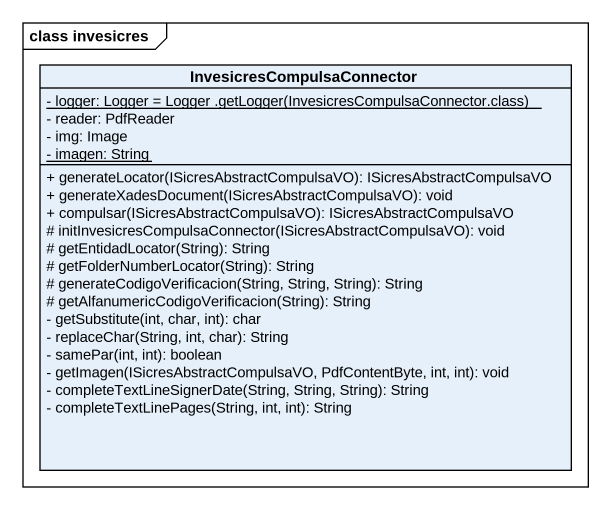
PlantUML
@startuml
mainframe class invesicres
hide circle
hide empty members
skinparam classAttributeIconSize 0
class InvesicresCompulsaConnector {
  {static} {field} - logger: Logger = Logger .getLogger(InvesicresCompulsaConnector.class)
  - reader: PdfReader
  - img: Image
  {static} - imagen: String
  + generateLocator(ISicresAbstractCompulsaVO): ISicresAbstractCompulsaVO
  + generateXadesDocument(ISicresAbstractCompulsaVO): void
  + compulsar(ISicresAbstractCompulsaVO): ISicresAbstractCompulsaVO
  # initInvesicresCompulsaConnector(ISicresAbstractCompulsaVO): void
  # getEntidadLocator(String): String
  # getFolderNumberLocator(String): String
  # generateCodigoVerificacion(String, String, String): String
  # getAlfanumericCodigoVerificacion(String): String
  - getSubstitute(int, char, int): char
  - replaceChar(String, int, char): String
  - samePar(int, int): boolean
  - getImagen(ISicresAbstractCompulsaVO, PdfContentByte, int, int): void
  - completeTextLineSignerDate(String, String, String): String
  - completeTextLinePages(String, int, int): String
}
@enduml
